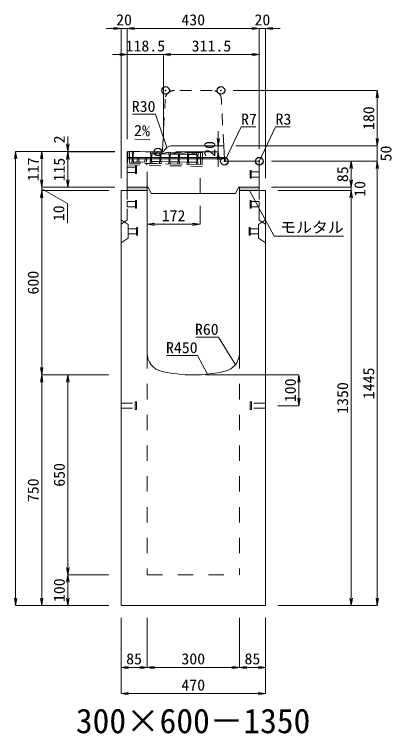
# Model space of a CAD drawing. Units: millimetres at full size. Extents: x -1809 to 57027, y -20349 to 17321.
# Drawn here: x 12318 to 13545, y -15412 to -13074 of the extents above; entities that cross this region are included whole.
import ezdxf
from ezdxf.enums import TextEntityAlignment as Align

# ---------------------------------------------------------------- set-up
doc = ezdxf.new("R2010")
doc.units = ezdxf.units.MM
doc.header["$LTSCALE"] = 50
doc.header["$PDMODE"] = 32
doc.header["$PDSIZE"] = 25
doc.linetypes.add('USER1', pattern=[2, 1, -1])
doc.linetypes.add('USER2', pattern=[1.35, 0.75, -0.6])
for name, color, linetype, lineweight in [('インサート', 3, 'USER2', 9), ('グレーチング', 7, 'USER2', 9), ('モルタル', 7, 'Continuous', 9), ('受枠', 3, 'USER2', 9), ('寸法線', 7, 'Continuous', 13), ('引出線', 4, 'Continuous', 13), ('本体', 2, 'Continuous', 13), ('目地', 132, 'Continuous', 9)]:
    doc.layers.add(name, color=color, linetype=linetype, lineweight=lineweight)
doc.layers.add('作業エリア', color=11, linetype='Continuous')
doc.layers.add('文字', color=7, linetype='Continuous')
doc.styles.add('ＭＳ 明朝', font='')
doc.styles.get('ＭＳ 明朝').set_extended_font_data('MS Mincho')

# ---------------------------------------------------------------- blocks, each defined once
blk = doc.blocks.new('open_arrow')
at = {"color": 0, "linetype": 'Continuous', "lineweight": -2}
blk.add_lwpolyline([(7.5, 1.25), (0, 0), (7.5, -1.25)], dxfattribs=at)

msp = doc.modelspace()

# ---------------------------------------------------------------- hatches: boundary and pattern name
at = {"layer": 'モルタル'}
for points in [[(12750, -13646.05), (12750, -13636.05), (12685, -13636.05), (12685, -13646.05)], [(13115, -13646.05), (13115, -13636.05), (13050, -13636.05), (13050, -13646.05)]]:
    msp.add_hatch(color=256, dxfattribs=at).paths.add_polyline_path(points)

# ---------------------------------------------------------------- linework, layer by layer
at = {"layer": 'インサート'}
for p, q in [((12685, -13570.55), (12712, -13570.55)), ((12685, -13570.55), (12685, -13587.55)), ((12715, -13566.55), (12712, -13566.55)), ((12712, -13566.55), (12712, -13591.55)), ((12715, -13591.55), (12715, -13566.55)), ((13085, -13581.55), (13088, -13581.55)), ((13085, -13606.55), (13085, -13581.55)), ((13088, -13581.55), (13088, -13606.55)), ((13115, -13585.55), (13088, -13585.55)), ((13115, -13585.55), (13115, -13602.55)), ((12685, -13587.55), (12712, -13587.55)), ((12712, -13591.55), (12715, -13591.55)), ((13088, -13606.55), (13085, -13606.55)), ((13115, -13602.55), (13088, -13602.55)), ((12715, -13678.55), (12712, -13678.55)), ((12712, -13678.55), (12712, -13703.55)), ((12715, -13703.55), (12715, -13678.55)), ((13085, -13678.55), (13088, -13678.55)), ((13085, -13703.55), (13085, -13678.55)), ((13088, -13678.55), (13088, -13703.55)), ((12685, -13682.55), (12712, -13682.55)), ((12685, -13682.55), (12685, -13699.55)), ((12685, -13699.55), (12712, -13699.55)), ((12712, -13703.55), (12715, -13703.55)), ((13088, -13703.55), (13085, -13703.55)), ((13115, -13682.55), (13088, -13682.55)), ((13115, -13699.55), (13088, -13699.55)), ((13115, -13682.55), (13115, -13699.55)), ((12688.2, -13770.55), (12715.2, -13770.55)), ((12688.2, -13770.55), (12688.2, -13787.55)), ((12718.2, -13766.55), (12715.2, -13766.55)), ((12715.2, -13766.55), (12715.2, -13791.55)), ((12718.2, -13791.55), (12718.2, -13766.55)), ((13081.8, -13766.55), (13084.8, -13766.55)), ((13081.8, -13791.55), (13081.8, -13766.55)), ((13084.8, -13766.55), (13084.8, -13791.55)), ((13111.8, -13770.55), (13084.8, -13770.55)), ((13111.8, -13770.55), (13111.8, -13787.55)), ((12688.2, -13787.55), (12715.2, -13787.55)), ((12715.2, -13791.55), (12718.2, -13791.55)), ((13084.8, -13791.55), (13081.8, -13791.55)), ((13111.8, -13787.55), (13084.8, -13787.55)), ((12711, -14358.55), (12711, -14333.55)), ((12711, -14333.55), (12715, -14333.55)), ((12715, -14358.55), (12715, -14333.55)), ((13085, -14333.55), (13089, -14333.55)), ((13085, -14333.55), (13085, -14358.55)), ((13089, -14333.55), (13089, -14358.55)), ((12665, -14337.55), (12711, -14337.55)), ((12665, -14354.55), (12665, -14337.55)), ((12665, -14354.55), (12711, -14354.55)), ((12715, -14358.55), (12711, -14358.55)), ((13089, -14358.55), (13085, -14358.55)), ((13135, -14337.55), (13089, -14337.55)), ((13135, -14354.55), (13089, -14354.55)), ((13135, -14337.55), (13135, -14354.55))]:
    msp.add_line(p, q, dxfattribs=at)
at = {"layer": 'グレーチング'}
for p, q in [((12701, -13519.37), (12700.88, -13525.37)), ((12700.88, -13525.37), (12701.86, -13526.39)), ((12915.95, -13523.67), (12701, -13519.37)), ((12701.86, -13526.39), (12701.38, -13550.39)), ((12704.86, -13526.45), (12704.38, -13550.45)), ((12705.88, -13525.47), (12704.86, -13526.45)), ((12706, -13519.47), (12705.88, -13525.47)), ((12718.12, -13538.22), (12717.82, -13553.22)), ((12718.12, -13538.22), (12748.12, -13538.82)), ((12723.12, -13538.32), (12722.82, -13553.32)), ((12743.12, -13538.72), (12742.82, -13553.72)), ((12748.12, -13538.82), (12747.82, -13553.82)), ((12760.98, -13520.57), (12760.86, -13526.57)), ((12760.86, -13526.57), (12761.84, -13527.59)), ((12761.84, -13527.59), (12761.36, -13551.59)), ((12764.84, -13527.65), (12764.36, -13551.65)), ((12765.86, -13526.67), (12764.84, -13527.65)), ((12765.98, -13520.67), (12765.86, -13526.67)), ((12765.86, -13526.67), (12790.98, -13521.17)), ((12765.86, -13526.67), (12790.86, -13527.17)), ((12790.98, -13521.17), (12790.86, -13527.17)), ((12790.86, -13527.17), (12791.84, -13528.19)), ((12791.84, -13528.19), (12791.36, -13552.19)), ((12794.84, -13528.25), (12794.36, -13552.25)), ((12795.86, -13527.27), (12794.84, -13528.25)), ((12795.98, -13521.27), (12795.86, -13527.27)), ((12795.86, -13527.27), (12820.97, -13521.77)), ((12795.86, -13527.27), (12820.85, -13527.77)), ((12820.97, -13521.77), (12820.85, -13527.77)), ((12820.85, -13527.77), (12821.83, -13528.79)), ((12821.83, -13528.79), (12821.35, -13552.79)), ((12824.83, -13528.85), (12824.35, -13552.85)), ((12825.85, -13527.87), (12824.83, -13528.85)), ((12825.97, -13521.87), (12825.85, -13527.87)), ((12825.85, -13527.87), (12850.97, -13522.37)), ((12825.85, -13527.87), (12850.85, -13528.37)), ((12850.97, -13522.37), (12850.85, -13528.37)), ((12850.85, -13528.37), (12851.83, -13529.39)), ((12851.83, -13529.39), (12851.35, -13553.39)), ((12854.83, -13529.45), (12854.35, -13553.45)), ((12855.85, -13528.47), (12854.83, -13529.45)), ((12855.97, -13522.47), (12855.85, -13528.47)), ((12855.85, -13528.47), (12880.96, -13522.97)), ((12855.85, -13528.47), (12880.84, -13528.97)), ((12880.96, -13522.97), (12880.84, -13528.97)), ((12880.84, -13528.97), (12881.82, -13529.99)), ((12881.82, -13529.99), (12881.34, -13553.99)), ((12884.82, -13530.05), (12884.34, -13554.05)), ((12885.84, -13529.07), (12884.82, -13530.05)), ((12885.96, -13523.07), (12885.84, -13529.07)), ((12885.84, -13529.07), (12910.95, -13523.57)), ((12885.84, -13529.07), (12910.83, -13529.57)), ((12910.95, -13523.57), (12910.83, -13529.57)), ((12910.83, -13529.57), (12911.81, -13530.59)), ((12911.81, -13530.59), (12911.33, -13554.59)), ((12914.81, -13530.65), (12914.33, -13554.65)), ((12915.83, -13529.67), (12914.81, -13530.65)), ((12915.95, -13523.67), (12915.83, -13529.67)), ((12700.24, -13557.37), (12700.36, -13551.37)), ((12915.19, -13561.67), (12700.24, -13557.37)), ((12700.36, -13551.37), (12701.38, -13550.39)), ((12705.36, -13551.47), (12704.38, -13550.45)), ((12705.24, -13557.47), (12705.36, -13551.47)), ((12705.33, -13552.97), (12760.31, -13554.07)), ((12760.22, -13558.57), (12760.34, -13552.57)), ((12760.34, -13552.57), (12761.36, -13551.59)), ((12764.36, -13551.65), (12791.36, -13552.19)), ((12765.34, -13552.67), (12764.36, -13551.65)), ((12765.22, -13558.67), (12765.34, -13552.67)), ((12790.22, -13559.17), (12790.34, -13553.17)), ((12790.34, -13553.17), (12791.36, -13552.19)), ((12795.34, -13553.27), (12794.36, -13552.25)), ((12794.36, -13552.25), (12821.35, -13552.79)), ((12795.22, -13559.27), (12795.34, -13553.27)), ((12820.21, -13559.77), (12820.33, -13553.77)), ((12820.33, -13553.77), (12821.35, -13552.79)), ((12825.33, -13553.87), (12824.35, -13552.85)), ((12824.35, -13552.85), (12851.35, -13553.39)), ((12825.21, -13559.87), (12825.33, -13553.87)), ((12850.21, -13560.37), (12850.33, -13554.37)), ((12850.33, -13554.37), (12851.35, -13553.39)), ((12855.33, -13554.47), (12854.35, -13553.45)), ((12854.35, -13553.45), (12881.34, -13553.99)), ((12855.21, -13560.47), (12855.33, -13554.47)), ((12880.2, -13560.97), (12880.32, -13554.97)), ((12880.32, -13554.97), (12881.34, -13553.99)), ((12885.32, -13555.07), (12884.34, -13554.05)), ((12884.34, -13554.05), (12911.33, -13554.59)), ((12885.2, -13561.07), (12885.32, -13555.07)), ((12910.19, -13561.57), (12910.31, -13555.57)), ((12910.31, -13555.57), (12911.33, -13554.59)), ((12915.31, -13555.67), (12914.33, -13554.65)), ((12915.19, -13561.67), (12915.31, -13555.67))]:
    msp.add_line(p, q, dxfattribs=at)
at = {"layer": 'モルタル'}
for points in [[(12685, -13636.05), (12750, -13636.05), (12750, -13646.05), (12685, -13646.05)], [(13050, -13636.05), (13115, -13636.05), (13115, -13646.05), (13050, -13646.05)]]:
    msp.add_lwpolyline(points, close=True, dxfattribs=at)
at = {"layer": '作業エリア'}
for p in [(12810, -13321.05), (12990, -13321.05), (12785, -13521.05), (13001.5, -13551.05), (13115, -13551.05)]:
    msp.add_point(p, dxfattribs=at)
at = {"layer": '受枠'}
for p, q in [((12687, -13519.09), (12686.12, -13563.08)), ((12929.95, -13523.95), (12687, -13519.09)), ((12693, -13519.21), (12692.24, -13557.21)), ((12923.95, -13523.83), (12923.19, -13561.83)), ((12929.95, -13523.95), (12929.07, -13567.94)), ((12929.07, -13567.94), (12686.12, -13563.08)), ((12692.24, -13557.21), (12929.19, -13561.95)), ((12749.23, -13558.35), (12749.11, -13564.34))]:
    msp.add_line(p, q, dxfattribs=at)
at = {"layer": '寸法線'}
for p, q in [((12733, -13119.38), (12617, -13119.38)), ((12665, -13606.03), (12665, -13119.38)), ((12685, -13119.38), (13115, -13119.38)), ((12685, -13479.03), (12685, -13119.38)), ((12685, -13479.03), (12685, -13119.38)), ((13067, -13119.38), (13183, -13119.38)), ((13115, -13511.03), (13115, -13119.38)), ((13115, -13511.03), (13115, -13119.38)), ((13135, -13606.03), (13135, -13119.38)), ((12851.37, -13204.38), (12637, -13204.38)), ((12685, -13479.03), (12685, -13204.38)), ((12803.37, -13481.03), (12803.37, -13204.38)), ((13115, -13204.38), (12803.37, -13204.38)), ((12803.37, -13481.03), (12803.37, -13204.38)), ((13115, -13511.03), (13115, -13204.38)), ((13030.02, -13321.05), (13498.78, -13321.05)), ((13498.78, -13321.05), (13498.78, -13501.05)), ((12981.36, -13569.05), (12981.36, -13453.05)), ((13498.78, -13453.05), (13498.78, -13599.05)), ((12492.06, -13471.05), (12492.06, -13569.05)), ((12871.67, -13501.05), (12981.36, -13501.05)), ((13039.02, -13501.05), (13498.78, -13501.05)), ((13039.02, -13501.05), (13498.78, -13501.05)), ((12322.06, -14996.05), (12322.06, -13519.05)), ((12644.98, -13519.05), (12322.06, -13519.05)), ((12407.06, -13519.05), (12407.06, -13636.05)), ((12644.98, -13519.05), (12407.06, -13519.05)), ((12644.98, -13519.05), (12492.06, -13519.05)), ((12644.98, -13521.05), (12492.06, -13521.05)), ((12492.06, -13521.05), (12492.06, -13636.05)), ((12644.98, -13521.05), (12492.06, -13521.05)), ((12843.39, -13521.05), (12981.36, -13521.05)), ((13155.02, -13551.05), (13498.78, -13551.05)), ((13155.02, -13551.05), (13413.78, -13551.05)), ((13155.02, -13551.05), (13498.78, -13551.05)), ((13413.78, -13551.05), (13413.78, -13636.05)), ((13498.78, -13551.05), (13498.78, -14996.05)), ((12407.06, -13588.05), (12407.06, -13694.05)), ((13413.78, -13588.05), (13413.78, -13694.05)), ((12644.98, -13636.05), (12407.06, -13636.05)), ((12644.98, -13636.05), (12407.06, -13636.05)), ((12407.06, -13641.05), (12490.47, -13688.34)), ((12624.98, -13646.05), (12407.06, -13646.05)), ((12407.06, -13646.05), (12407.06, -14246.05)), ((12624.98, -13646.05), (12407.06, -13646.05)), ((12644.98, -13636.05), (12492.06, -13636.05)), ((13155.02, -13636.05), (13413.78, -13636.05)), ((13155.02, -13636.05), (13413.78, -13636.05)), ((13175.02, -13646.05), (13413.78, -13646.05)), ((13175.02, -13646.05), (13413.78, -13646.05)), ((13413.78, -13646.05), (13413.78, -14996.05)), ((12490.47, -13688.34), (12490.47, -13752.41)), ((12922, -13696.07), (12922, -13756.28)), ((12750, -13756.28), (12922, -13756.28)), ((12624.98, -14246.05), (12407.06, -14246.05)), ((12407.06, -14996.05), (12407.06, -14246.05)), ((12624.98, -14246.05), (12407.06, -14246.05)), ((12492.06, -14246.05), (12492.06, -14896.05)), ((12624.98, -14246.05), (12492.06, -14246.05)), ((12940.02, -14246.05), (13243.78, -14246.05)), ((13243.78, -14246.05), (13243.78, -14346.05)), ((13175.02, -14346.05), (13243.78, -14346.05)), ((12624.98, -14896.05), (12492.06, -14896.05)), ((12492.06, -14896.05), (12492.06, -14996.05)), ((12624.98, -14896.05), (12492.06, -14896.05)), ((12624.98, -14996.05), (12322.06, -14996.05)), ((12624.98, -14996.05), (12407.06, -14996.05)), ((12624.98, -14996.05), (12492.06, -14996.05)), ((13175.02, -14996.05), (13413.78, -14996.05)), ((13175.02, -14996.05), (13498.78, -14996.05)), ((12665, -15036.07), (12665, -15197.21)), ((12665, -15036.07), (12665, -15282.21)), ((12750, -15036.07), (12750, -15197.21)), ((12750, -15036.07), (12750, -15197.21)), ((13050, -15036.07), (13050, -15197.21)), ((13050, -15036.07), (13050, -15197.21)), ((13135, -15036.07), (13135, -15197.21)), ((13135, -15036.07), (13135, -15282.21)), ((12665, -15197.21), (12750, -15197.21)), ((12750, -15197.21), (13050, -15197.21)), ((13050, -15197.21), (13135, -15197.21)), ((12665, -15282.21), (13135, -15282.21))]:
    msp.add_line(p, q, dxfattribs=at)
at = {"layer": '引出線'}
for points in [[(12814.33, -13506.56), (12777.1, -13398.16), (12702.43, -13398.16)], [(13003.33, -13549.13), (13055.62, -13439.6), (13103.55, -13439.6)], [(13114.12, -13551.93), (13167.75, -13439.6), (13215.48, -13439.6)], [(12758.5, -13480.93), (12709.76, -13479.95), (12758.5, -13480.93)], [(13082.5, -13646.05), (13163.13, -13795.08), (13389.05, -13795.08)], [(13037.07, -14212.74), (12982.66, -14122.84), (12907.98, -14122.84)], [(12946.44, -14243.65), (12914.22, -14182.51), (12813.21, -14182.51)]]:
    msp.add_lwpolyline(points, dxfattribs=at)
at = {"layer": '本体', "linetype": 'USER2'}
for p, q in [((12961.46, -13321.05), (12838.54, -13321.05)), ((12800.33, -13514.4), (12808.57, -13349.56)), ((12999, -13501.05), (12991.43, -13349.56))]:
    msp.add_line(p, q, dxfattribs=at)
at = {"layer": '本体'}
for p, q in [((12999, -13501.05), (12831.65, -13501.05)), ((13001.17, -13544.4), (12999, -13501.05)), ((12685, -13636.05), (12685, -13519.05)), ((12685, -13519.05), (12785, -13521.05)), ((12785, -13521.05), (12803.37, -13521.05)), ((13112, -13551.05), (13008.16, -13551.05)), ((13115, -13636.05), (13115, -13554.05)), ((12665, -13646.05), (12665, -14996.05)), ((12665, -13646.05), (12750, -13646.05)), ((12753, -13636.05), (12685, -13636.05)), ((12750, -13646.05), (12750, -14175.53)), ((12753, -13636.05), (12763, -13656.05)), ((13037, -13656.05), (12763, -13656.05)), ((13047, -13636.05), (13037, -13656.05)), ((13115, -13636.05), (13047, -13636.05)), ((13050, -13646.05), (13135, -13646.05)), ((13050, -13646.05), (13050, -14175.53)), ((13135, -13646.05), (13135, -14996.05)), ((12665, -14996.05), (13135, -14996.05))]:
    msp.add_line(p, q, dxfattribs=at)
at = {"layer": '本体', "linetype": 'USER1'}
for p, q in [((12750, -13636.05), (12750, -13558.36)), ((12922, -13656.05), (12922, -13561.8))]:
    msp.add_line(p, q, dxfattribs=at)
at = {"layer": '本体', "linetype": 'USER2', "lineweight": 9}
for p, q in [((12685, -13743.05), (12685, -13646.05)), ((13115, -13743.05), (13115, -13646.05)), ((12665, -13755.55), (12685, -13743.05)), ((13135, -13755.55), (13115, -13743.05))]:
    msp.add_line(p, q, dxfattribs=at)
at = {"layer": '本体', "lineweight": 9}
for p, q in [((12665, -13742.05), (12688.2, -13756.55)), ((13134.58, -13742.31), (13111.8, -13756.55)), ((12688.2, -13756.55), (12688.2, -13801.55)), ((13111.8, -13756.55), (13111.8, -13801.55)), ((12688.2, -13801.55), (12665, -13816.05)), ((13111.8, -13801.55), (13135, -13816.05))]:
    msp.add_line(p, q, dxfattribs=at)
at = {"layer": '本体', "linetype": 'USER1', "lineweight": 15}
for p, q in [((12750, -14175.53), (12750, -14896.05)), ((13050, -14175.53), (13050, -14896.05)), ((12750, -14896.05), (13050, -14896.05))]:
    msp.add_line(p, q, dxfattribs=at)
at = {"layer": '本体', "linetype": 'USER2'}
for centre, radius, start, end in [((12838.54, -13351.05), 30, 90, 177.13759), ((12961.46, -13351.05), 30, 2.86241, 90), ((12793.34, -13514.05), 7, 270, 357.13759)]:
    msp.add_arc(centre, radius, start, end, dxfattribs=at)
at = {"layer": '本体'}
for centre, radius, start, end in [((12831.65, -13531.05), 30, 90, 160.52878), ((13008.16, -13544.05), 7, 182.86241, 270), ((13112, -13554.05), 3, 0, 90), ((12810, -14175.53), 60, 180, 256.65764), ((12990, -14175.53), 60, 283.34236, 0), ((12900, -13796.05), 450, 256.65764, 283.34236)]:
    msp.add_arc(centre, radius, start, end, dxfattribs=at)
at = {"layer": '目地'}
for p, q in [((12685, -13539.05), (13000.9, -13539.05)), ((12685, -13543.05), (13001.1, -13543.05))]:
    msp.add_line(p, q, dxfattribs=at)

# ---------------------------------------------------------------- block references
at = {"layer": '寸法線', "xscale": 3.2, "yscale": 3.2}
for p, rotation in [((12665, -13119.38), 180), ((13115, -13119.38), 180), ((13115, -13119.38), 180), ((12685, -13204.38), 180), ((13115, -13204.38), 180), ((13498.78, -13321.05), 270), ((12981.36, -13501.05), 90), ((13498.78, -13501.05), 90), ((13498.78, -13501.05), 90), ((12492.06, -13519.05), 90), ((12322.06, -13519.05), 270), ((12407.06, -13519.05), 270), ((12492.06, -13521.05), 270), ((12492.06, -13521.05), 270), ((12981.36, -13521.05), 270), ((13413.78, -13551.05), 270), ((13498.78, -13551.05), 270), ((13498.78, -13551.05), 270), ((12407.06, -13636.05), 90), ((12407.06, -13636.05), 90), ((12492.06, -13636.05), 90), ((13413.78, -13636.05), 90), ((13413.78, -13636.05), 90), ((12407.06, -13646.05), 270), ((12407.06, -13646.05), 270), ((13413.78, -13646.05), 270), ((13413.78, -13646.05), 270), ((12922, -13756.28), 180), ((12407.06, -14246.05), 90), ((12407.06, -14246.05), 270), ((12492.06, -14246.05), 270), ((13243.78, -14246.05), 270), ((13243.78, -14346.05), 90), ((12492.06, -14896.05), 90), ((12492.06, -14896.05), 270), ((12322.06, -14996.05), 90), ((12407.06, -14996.05), 90), ((12492.06, -14996.05), 90), ((13413.78, -14996.05), 90), ((13498.78, -14996.05), 90), ((12750, -15197.21), 180), ((13050, -15197.21), 180), ((13135, -15197.21), 180), ((13135, -15282.21), 180)]:
    msp.add_blockref('open_arrow', p, dxfattribs=dict(at, rotation=rotation))
for p in [(12685, -13119.38), (12685, -13119.38), (13135, -13119.38), (12803.37, -13204.38), (12803.37, -13204.38), (12750, -13756.28), (12665, -15197.21), (12750, -15197.21), (13050, -15197.21), (12665, -15282.21)]:
    msp.add_blockref('open_arrow', p, dxfattribs=at)
at = {"layer": '引出線', "xscale": 0.0533, "yscale": 0.0533}
for p, rotation in [((12758.5, -13480.93), 178.9), ((12814.33, -13506.56), 109), ((13003.33, -13549.13), 64.5), ((13114.12, -13551.93), 64.5), ((13082.5, -13646.05), 298.4), ((13037.07, -14212.74), 121.2), ((12946.44, -14243.65), 117.8)]:
    msp.add_blockref('open_arrow', p, dxfattribs=dict(at, rotation=rotation))

# ---------------------------------------------------------------- texts
at = {"layer": '寸法線', "style": 'ＭＳ 明朝', "width": 1.05}
for s, p in [('20', (12675, -13091.36)), ('430', (12900, -13091.36)), ('20', (13125, -13091.36)), ('118.5', (12744.18, -13176.36)), ('311.5', (12959.18, -13176.36)), ('172', (12836, -13728.26)), ('85', (12707.5, -15169.19)), ('300', (12900, -15169.19)), ('85', (13092.5, -15169.19)), ('470', (12900, -15254.19))]:
    msp.add_text(s, height=36.03, dxfattribs=at).set_placement(p, align=Align.MIDDLE_CENTER)
for s, p in [('180', (13470.76, -13411.05)), ('2', (12464.06, -13480.2)), ('20', (12953.34, -13511.05)), ('50', (13526.8, -13526.05)), ('117', (12379.04, -13577.55)), ('115', (12464.04, -13578.55)), ('85', (13385.76, -13593.55)), ('10', (13441.8, -13641.05)), ('10', (12462.45, -13720.38)), ('600', (12379.04, -13946.05)), ('1445', (13470.76, -14273.55)), ('100', (13215.76, -14296.05)), ('1350', (13385.76, -14321.05)), ('650', (12464.04, -14571.05)), ('750', (12379.04, -14621.05)), ('100', (12464.04, -14946.05))]:
    msp.add_text(s, height=36.03, rotation=90, dxfattribs=at).set_placement(p, align=Align.MIDDLE_CENTER)
at = {"layer": '引出線', "style": 'ＭＳ 明朝', "width": 1.05}
for s, p in [('R30', (12777.1, -13354.96)), ('R60', (12982.66, -14079.64)), ('R450', (12914.22, -14139.31))]:
    msp.add_text(s, height=36.03, dxfattribs=at).set_placement(p, align=Align.TOP_RIGHT)
for s, p in [('R7', (13055.62, -13396.4)), ('R3', (13167.75, -13396.4)), ('モルタル', (13183.13, -13747.97))]:
    msp.add_text(s, height=36.03, dxfattribs=at).set_placement(p, align=Align.TOP_LEFT)
msp.add_text('2%', height=36.03, rotation=358.854, dxfattribs=at).set_placement((12759.44, -13434.03), align=Align.TOP_RIGHT)
at = {"layer": '文字', "style": 'ＭＳ 明朝'}
msp.add_text('300×600－1350', height=80.06, dxfattribs=at).set_placement((12899.52, -15371.03), align=Align.MIDDLE_CENTER)

doc.saveas('drawing.dxf')
